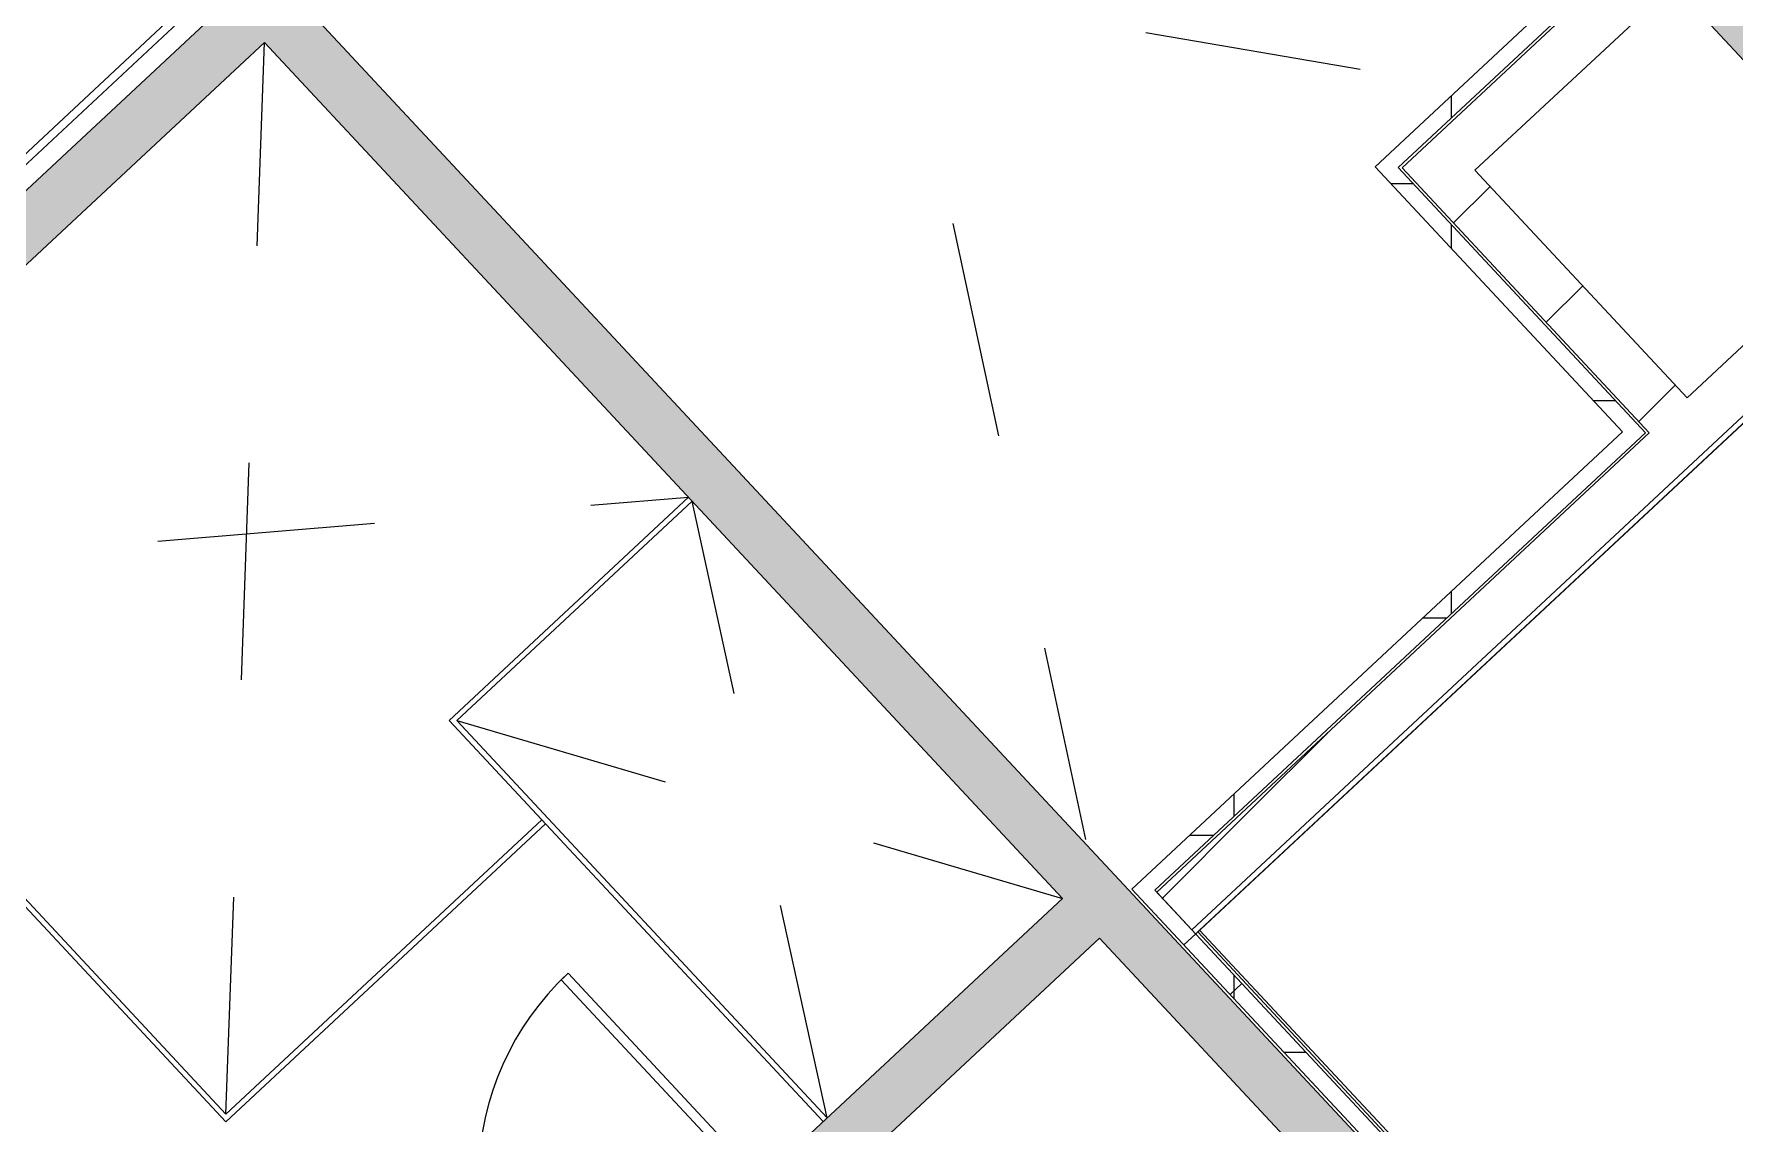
# Model space of a CAD drawing. Header units: millimetres. Extents: x -71377 to 516042, y -145869 to 441446.
# Drawn here: x 254349 to 260614, y 110086 to 114101 of the extents above; entities that cross this region are included whole.
import ezdxf

# ---------------------------------------------------------------- set-up
doc = ezdxf.new("R2010")
doc.units = ezdxf.units.MM
doc.header["$LTSCALE"] = 1000
doc.linetypes.add('_점선_S_', pattern=[1.6, 0.8, -0.8])
for name, color, linetype, lineweight in [('A-door', 4, 'Continuous', 5), ('A-door-hdln', 8, 'Continuous', 5), ('A-fnsh', 5, 'Continuous', 5), ('A-fnsh-4', 4, 'Continuous', 5), ('A-hat', 251, 'Continuous', 5), ('A-insu', 251, 'Continuous', 5), ('A_bwall', 3, 'Continuous', 5), ('A_cwall', 2, 'Continuous', 5), ('A_fnsh', 5, 'Continuous', 5), ('A_fnsh-4', 4, 'Continuous', 5), ('AA_오픈', 8, '_점선_S_', 5)]:
    doc.layers.add(name, color=color, linetype=linetype, lineweight=lineweight)
pattern_1 = [(45, (165969.5, 243949.9), (-353.5534, 353.5534), [])]
pattern_2 = [(0, (165969.5, 243949.9), (0, 800), []), (90, (165969.5, 243949.9), (-800, 5e-14), [])]

# ---------------------------------------------------------------- blocks, each defined once
blk = doc.blocks.new('외여닫이문 - _A_FSD_11x21_씰FL_20_레버형_-7572651-지반층 배치도')
at = {"layer": 'A-door'}
for p, q in [((485, 100), (485, 1140)), ((485, 1140), (520, 1140)), ((520, 100), (520, 1140)), ((-520, 100), (-550, 100)), ((-550, 100), (-550, -20)), ((-520, 65), (-520, 100)), ((-505, 65), (-520, 65)), ((-505, -20), (-505, 65)), ((485, 100), (520, 100)), ((520, 65), (505, 65)), ((505, 65), (505, -20)), ((520, 100), (520, 65)), ((550, 100), (520, 100)), ((550, -20), (550, 100)), ((-550, -20), (-505, -20)), ((505, -20), (550, -20))]:
    blk.add_line(p, q, dxfattribs=at)
at = {"layer": 'A-door-hdln'}
for p, q in [((520, 100), (-520, 100)), ((505, 65), (-505, 65)), ((505, -20), (-505, -20))]:
    blk.add_line(p, q, dxfattribs=at)
blk.add_arc((520, 100), 1040, 90, 180, dxfattribs=at)

msp = doc.modelspace()

# ---------------------------------------------------------------- hatches: boundary and pattern name
at = {"layer": 'A-hat'}
h = msp.add_hatch(dxfattribs=at)
h.set_pattern_fill('FP_13', color=256, scale=1000, style=0, pattern_type=2)
h.set_pattern_definition(pattern_2)
h.paths.add_polyline_path([(259373.8, 113608.7), (260200.2, 114379.3), (260159.3, 114423.2), (259332.9, 113652.6)])
for points in [[(258015, 111048.2), (258161.2, 111184.6), (255207.5, 114352), (255061.3, 114215.6), (257908.1, 111162.8)], [(263146.5, 111322.5), (263256.2, 111424.8), (260565.7, 114310), (260456, 114207.7), (261568.2, 113015)], [(253984.6, 112938.1), (255197.7, 114069.4), (255061.3, 114215.6), (253780, 113020.8), (253941.4, 112955.6)], [(258137.1, 110917.2), (258283.4, 111053.6), (258161.2, 111184.6), (258015, 111048.2)], [(260401.3, 108489.1), (260547.6, 108625.5), (258283.4, 111053.6), (258137.1, 110917.2), (260274.1, 108625.5)], [(257191.1, 109761.6), (258273.5, 110770.9), (258137.1, 110917.2), (257054.7, 109907.8)]]:
    msp.add_hatch(color=256, dxfattribs=at).paths.add_polyline_path(points)
h = msp.add_hatch(dxfattribs=at)
h.set_pattern_fill('FP_13', color=256, scale=1000, style=0, pattern_type=2)
h.set_pattern_definition(pattern_2)
h.paths.add_polyline_path([(260199.5, 112635.3), (260243.4, 112676.2), (259332.9, 113652.6), (259289, 113611.7), (259555.5, 113325.9)])
h = msp.add_hatch(dxfattribs=at)
h.set_pattern_fill('FP_12', color=256, scale=1000, style=0, pattern_type=2)
h.set_pattern_definition(pattern_1)
h.paths.add_polyline_path([(260298.3, 112631.8), (260437.3, 112761.4), (259656.4, 113598.8), (259517.5, 113469.2), (259651.1, 113325.9)])
h = msp.add_hatch(dxfattribs=at)
h.set_pattern_fill('FP_12', color=256, scale=1000, style=0, pattern_type=2)
h.set_pattern_definition(pattern_1)
h.paths.add_polyline_path([(258943.3, 111108.4), (261298.2, 113304.4), (261168.7, 113443.4), (258813.7, 111247.4), (258892.6, 111162.8)])
h = msp.add_hatch(dxfattribs=at)
h.set_pattern_fill('FP_13', color=256, scale=1000, style=0, pattern_type=2)
h.set_pattern_definition(pattern_2)
h.paths.add_polyline_path([(258806.9, 111254.7), (260284.3, 112632.4), (260243.4, 112676.2), (258766, 111298.6)])
h = msp.add_hatch(dxfattribs=at)
h.set_pattern_fill('FP_45', color=256, scale=1000, style=0, pattern_type=2)
h.set_pattern_definition(pattern_2)
h.paths.add_polyline_path([(258477.8, 110947.8), (258806.9, 111254.7), (258766, 111298.6), (258436.9, 110991.7)])
h = msp.add_hatch(dxfattribs=at)
h.set_pattern_fill('FP_12', color=256, scale=1000, style=0, pattern_type=2)
h.set_pattern_definition(pattern_1)
h.paths.add_polyline_path([(258614.2, 110801.5), (258943.3, 111108.4), (258813.7, 111247.4), (258484.6, 110940.5)])
h = msp.add_hatch(dxfattribs=at)
h.set_pattern_fill('FP_45', color=256, scale=1000, style=0, pattern_type=2)
h.set_pattern_definition(pattern_2)
h.paths.add_polyline_path([(258754.4, 110563.1), (258798.3, 110604), (258436.9, 110991.7), (258393, 110950.7), (258729.7, 110589.6)])
h = msp.add_hatch(dxfattribs=at)
h.set_pattern_fill('FP_45', color=256, scale=1000, style=0, pattern_type=2)
h.set_pattern_definition(pattern_2)
h.paths.add_polyline_path([(260554.9, 108632.3), (260598.8, 108673.3), (258627.8, 110786.9), (258583.9, 110746), (260212.3, 108999.8)])

# ---------------------------------------------------------------- linework, layer by layer
at = {"layer": 'A-fnsh'}
for p, q in [((260730.5, 112747.6), (258642.4, 110800.5)), ((255055.3, 110094.4), (253187.8, 112097.1)), ((256232.8, 111192.4), (255055.3, 110094.4))]:
    msp.add_line(p, q, dxfattribs=at)
at = {"layer": 'A-fnsh-4'}
msp.add_line((260606.1, 108680.1), (258635.1, 110793.7), dxfattribs=at)
at = {"layer": 'A-insu'}
for p, q in [((260115.4, 114382.3), (259289, 113611.7)), ((259373.8, 113608.7), (260200.2, 114379.3)), ((253941.4, 113171.3), (255032, 114188.3)), ((259289, 113611.7), (260199.5, 112635.3)), ((260284.3, 112632.4), (259373.8, 113608.7)), ((260199.5, 112635.3), (258393, 110950.7)), ((260284.3, 112632.4), (258477.8, 110947.8)), ((258393, 110950.7), (260554.9, 108632.3)), ((258798.3, 110604), (258477.8, 110947.8)), ((258583.9, 110746), (258627.8, 110786.9)), ((258754.4, 110563.1), (258798.3, 110604))]:
    msp.add_line(p, q, dxfattribs=at)
at = {"layer": 'A_bwall'}
for p, q in [((260214.3, 114378.8), (259387.9, 113608.2)), ((259656.4, 113598.8), (260343.9, 114239.9)), ((259387.9, 113608.2), (260298.3, 112631.8)), ((260437.3, 112761.4), (259656.4, 113598.8)), ((261168.7, 113443.4), (260437.3, 112761.4)), ((261298.2, 113304.4), (258614.2, 110801.5)), ((260298.3, 112631.8), (258484.6, 110940.5)), ((258484.6, 110940.5), (258614.2, 110801.5))]:
    msp.add_line(p, q, dxfattribs=at)
at = {"layer": 'A_cwall'}
for p, q in [((255207.5, 114352), (260547.6, 108625.5)), ((260456, 114207.7), (263146.5, 111322.5)), ((255032, 114188.3), (253941.4, 113171.3)), ((253984.6, 112938.1), (255197.7, 114069.4)), ((255197.7, 114069.4), (258137.1, 110917.2)), ((258137.1, 110917.2), (257054.7, 109907.8)), ((257191.1, 109761.6), (258273.5, 110770.9)), ((258273.5, 110770.9), (260401.3, 108489.1))]:
    msp.add_line(p, q, dxfattribs=at)
at = {"layer": 'A_fnsh'}
for p, q in [((261169.3, 113156.8), (258627.8, 110786.9)), ((258627.8, 110786.9), (258642.4, 110800.5)), ((260613.4, 108686.9), (258642.4, 110800.5)), ((260598.8, 108673.3), (258798.3, 110604))]:
    msp.add_line(p, q, dxfattribs=at)
at = {"layer": 'A_fnsh-4'}
for p, q in [((254890.7, 114193.3), (253919.7, 113287.9)), ((254933.1, 114191.8), (253926.2, 113252.9)), ((256759.4, 112394.6), (255878.2, 111572.7)), ((255906.4, 111571.8), (256773.1, 112379.9)), ((255056.3, 110122.7), (253211.1, 112101.4)), ((255878.2, 111572.7), (257255.8, 110095.4)), ((255906.4, 111571.8), (257270.4, 110109.1)), ((256219.2, 111207.1), (255056.3, 110122.7))]:
    msp.add_line(p, q, dxfattribs=at)
at = {"layer": 'AA_오픈'}
for p, q in [((256721.5, 118095.1), (258222.5, 111133.6)), ((259233, 113969.6), (254799.8, 114730.6)), ((255056.3, 110122.7), (255197.7, 114069.4)), ((253211.1, 112101.4), (256759.4, 112394.6)), ((257270.4, 110109.1), (256773.1, 112379.9)), ((255906.4, 111571.8), (258137.1, 110917.2))]:
    msp.add_line(p, q, dxfattribs=at)

# ---------------------------------------------------------------- block references
at = {"layer": 'A-door-hdln', "rotation": 43.00000124847461}
msp.add_blockref('외여닫이문 - _A_FSD_11x21_씰FL_20_레버형_-7572651-지반층 배치도', (256713.3, 109452.8), dxfattribs=at)

doc.saveas('drawing.dxf')
